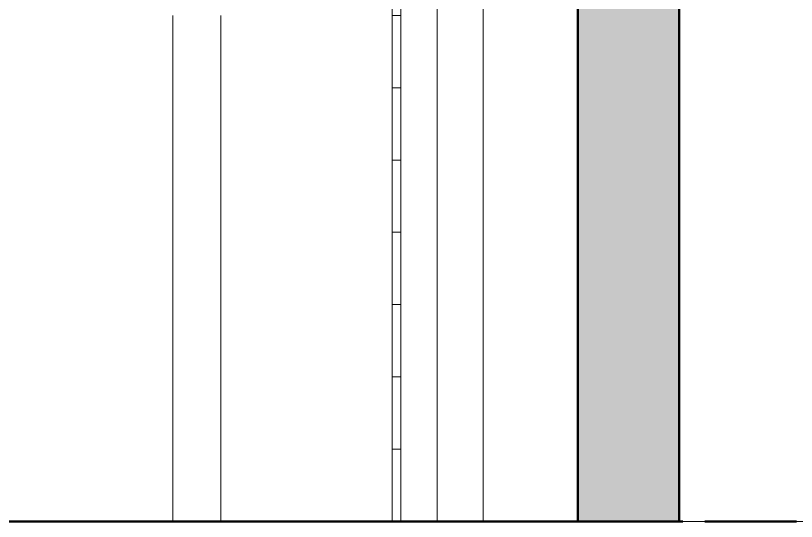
# Model space of a CAD drawing. Header units: millimetres. Extents: x -46169 to 247764, y -86316 to 18123.
# Drawn here: x 241798 to 242879, y -83027 to -82327 of the extents above; entities that cross this region are included whole.
import ezdxf

# ---------------------------------------------------------------- set-up
doc = ezdxf.new("R2010")
doc.units = ezdxf.units.MM
doc.header["$MEASUREMENT"] = 0
doc.linetypes.add('Wipeout_Contour', pattern=[1000, 0, -1000])
for name, color, linetype, lineweight in [('0_Pen_No__85', 8, 'Continuous', 20), ('New_A-20-M_Floor_Slab_Pen_No__89', 8, 'Continuous', 20), ('New_A-25-M_Wall_Int_Pen_No__87', 8, 'Continuous', 20), ('New_A-35-M_FFE_Sanitary_Pen_No__192', 7, 'Continuous', 13), ('New_A-35-M_FFE_Sanitary_Pen_No__87', 8, 'Continuous', 20)]:
    doc.layers.add(name, color=color, linetype=linetype, lineweight=lineweight)
for name, color, linetype in [('New_A-15-M_Column', 7, 'Continuous'), ('New_A-20-M_Floor_Slab', 7, 'Continuous'), ('New_A-25-M_Wall_Int', 7, 'Continuous'), ('New_A-35-M_FFE_Sanitary', 7, 'Continuous'), ('New_ArchiCAD Doors', 7, 'Continuous')]:
    doc.layers.add(name, color=color, linetype=linetype)
for name, color, linetype, lineweight, true_color in [('New_A-15-M_Column_Pen_No__28', 7, 'Continuous', 50, 0x2a2a2a), ('New_A-20-M_Floor_Slab_Pen_No__29', 7, 'Continuous', 50, 0x2a2a2a), ('New_A-25-M_Wall_Int_Pen_No__107', 7, 'Continuous', 15, 0xa6a6a6), ('New_A-25-M_Wall_Int_Pen_No__27', 7, 'Continuous', 50, 0x2a2a2a), ('New_A-35-M_FFE_Sanitary_Pen_No__107', 7, 'Continuous', 15, 0xa6a6a6), ('New_ArchiCAD Doors_Pen_No__63', 7, 'Continuous', 20, 0x606060)]:
    doc.layers.add(name, color=color, linetype=linetype, lineweight=lineweight, true_color=true_color)

# ---------------------------------------------------------------- blocks, each defined once
blk = doc.blocks.new('Section Elem_36_5', base_point=(221877.1, -83027.5))
at = {"color": 254, "linetype": 'Wipeout_Contour', "lineweight": 0, "ltscale": 1024859.9182406}
blk.add_wipeout([(242543, -83027.5), (242576.4, -83027.5), (242576.4, -82026.3), (242543, -82026.3)], dxfattribs=at).dxf.layer = 'New_A-25-M_Wall_Int'
at = {"color": 254, "linetype": 'Wipeout_Contour', "lineweight": 0, "ltscale": 1023693.997203139}
blk.add_wipeout([(242082.1, -83027.5), (242319.2, -83027.5), (242319.2, -82327.5), (242082.1, -82327.5)], dxfattribs=at).dxf.layer = 'New_A-25-M_Wall_Int'
blk = doc.blocks.new('Section Elem_112_5', base_point=(221877.1, -83027.5))
at = {"color": 254, "linetype": 'Wipeout_Contour', "lineweight": 0, "ltscale": 1023120.174059113}
blk.add_wipeout([(242016.1, -82327.5), (242016.1, -83027.5), (242082.1, -83027.5), (242082.1, -82327.5)], dxfattribs=at).dxf.layer = 'New_ArchiCAD Doors'
at = {"layer": 'New_ArchiCAD Doors_Pen_No__63', "linetype": 'Continuous'}
blk.add_line((242082.1, -82327.5), (242082.1, -83027.5), dxfattribs=at)
at = {"color": 254, "linetype": 'Wipeout_Contour', "lineweight": 0, "ltscale": 2042569.348763883}
blk.add_wipeout([(241138.1, -80993.5), (241138.1, -83027.5), (242016.1, -83027.5), (242016.1, -82327.5), (241828.6, -82327.5), (241828.6, -82177.5), (242016.1, -82177.5), (242016.1, -80993.5)], dxfattribs=at).dxf.layer = 'New_ArchiCAD Doors'
at = {"layer": 'New_ArchiCAD Doors_Pen_No__63', "linetype": 'Continuous'}
blk.add_line((242016.1, -83027.5), (242016.1, -82327.5), dxfattribs=at)
blk = doc.blocks.new('Section Elem_130_5', base_point=(221877.1, -83027.5))
at = {"layer": 'New_A-25-M_Wall_Int_Pen_No__27', "linetype": 'Continuous'}
blk.add_line((242576.4, -79427.5), (242576.4, -83027.5), dxfattribs=at)
at = {"color": 254, "linetype": 'Wipeout_Contour', "lineweight": 0, "ltscale": 4601252.546325587}
blk.add_wipeout([(242745.9, -79885.5), (242716.6, -79885.5), (242716.6, -80132.8), (242719.4, -80107.4), (242719.4, -80337.5), (242716.6, -80363), (242716.6, -83027.5), (242747.8, -83027.5), (242747.8, -79427.5), (242745.9, -79427.5), (242745.9, -79442.5), (242728.1, -79442.5), (242723.8, -79445.5), (242722, -79452.7), (242722, -79860.3), (242723.8, -79867.5), (242728.1, -79870.5), (242745.9, -79870.5)], dxfattribs=at).dxf.layer = 'New_A-25-M_Wall_Int'
at = {"layer": 'New_A-25-M_Wall_Int_Pen_No__107', "linetype": 'Continuous', "lineweight": 0, "true_color": 0xa6a6a6}
blk.add_hatch(color=253, dxfattribs=at).paths.add_polyline_path([(242716.6, -79885.5), (242634.1, -79885.5), (242634.1, -79870.5), (242697.1, -79870.5), (242704.4, -79867.5), (242707.4, -79860.3), (242707.4, -79452.7), (242704.4, -79445.5), (242697.1, -79442.5), (242634.1, -79442.5), (242634.1, -79427.5), (242576.4, -79427.5), (242576.4, -83027.5), (242716.6, -83027.5), (242716.6, -80363), (242712, -80363.4), (242712, -80133.3), (242716.6, -80132.8)])
at = {"layer": 'New_A-25-M_Wall_Int_Pen_No__27', "linetype": 'Continuous'}
blk.add_line((242716.6, -80363), (242716.6, -83027.5), dxfattribs=at)
at = {"color": 254, "linetype": 'Wipeout_Contour', "lineweight": 0, "ltscale": 1023939.782873642}
blk.add_wipeout([(242747.8, -83027.5), (242751.8, -83027.5), (242751.8, -79427.5), (242747.8, -79427.5)], dxfattribs=at).dxf.layer = 'New_A-25-M_Wall_Int'
at = {"layer": 'New_A-25-M_Wall_Int_Pen_No__87', "linetype": 'Continuous'}
for p, q in [((242747.8, -83027.5), (242716.6, -83027.5)), ((242751.8, -83027.5), (242750.6, -83027.5))]:
    blk.add_line(p, q, dxfattribs=at)
blk = doc.blocks.new('Section Elem_133_5', base_point=(221877.1, -83027.5))
at = {"layer": 'New_A-35-M_FFE_Sanitary_Pen_No__107', "linetype": 'Continuous'}
h = blk.add_hatch(dxfattribs=at)
h.set_pattern_fill('Plywood_0005', color=256, style=0, pattern_type=2)
h.set_pattern_definition([(0, (221877.12, -83027.49), (0, 100), [])])
h.paths.add_polyline_path([(242319.2, -82027.5), (242319.2, -83027.5), (242331.3, -83027.5), (242331.3, -82027.5)])
at = {"layer": 'New_A-35-M_FFE_Sanitary_Pen_No__192', "linetype": 'Continuous'}
for p, q in [((242319.2, -82027.5), (242319.2, -83027.5)), ((242331.3, -82027.5), (242319.2, -82027.5)), ((242331.3, -82027.5), (242331.3, -83027.5))]:
    blk.add_line(p, q, dxfattribs=at)
at = {"color": 254, "linetype": 'Wipeout_Contour', "lineweight": 0, "ltscale": 1024409.665872436}
blk.add_wipeout([(242445.4, -83027.5), (242445.4, -82027.5), (242435.7, -82027.5), (242435.7, -83027.5)], dxfattribs=at).dxf.layer = 'New_A-35-M_FFE_Sanitary'
at = {"layer": 'New_A-35-M_FFE_Sanitary_Pen_No__87', "linetype": 'Continuous'}
blk.add_line((242445.4, -82027.5), (242445.4, -83027.5), dxfattribs=at)
at = {"color": 254, "linetype": 'Wipeout_Contour', "lineweight": 0, "ltscale": 1024354.03552158}
blk.add_wipeout([(242435.7, -82027.5), (242416, -82027.5), (242416, -83027.5), (242435.7, -83027.5)], dxfattribs=at).dxf.layer = 'New_A-35-M_FFE_Sanitary'
at = {"layer": 'New_A-35-M_FFE_Sanitary_Pen_No__87', "linetype": 'Continuous'}
blk.add_line((242445.4, -82027.5), (242435.7, -82027.5), dxfattribs=at)
at = {"color": 254, "linetype": 'Wipeout_Contour', "lineweight": 0, "ltscale": 1024260.400727521}
blk.add_wipeout([(242416, -82027.5), (242386.3, -82027.5), (242386.3, -83027.5), (242416, -83027.5)], dxfattribs=at).dxf.layer = 'New_A-35-M_FFE_Sanitary'
at = {"layer": 'New_A-35-M_FFE_Sanitary_Pen_No__87', "linetype": 'Continuous'}
blk.add_line((242435.7, -82027.5), (242416, -82027.5), dxfattribs=at)
at = {"color": 254, "linetype": 'Wipeout_Contour', "lineweight": 0, "ltscale": 1024194.866371278}
blk.add_wipeout([(242386.3, -82027.5), (242381.4, -82027.5), (242381.4, -83027.5), (242386.3, -83027.5)], dxfattribs=at).dxf.layer = 'New_A-35-M_FFE_Sanitary'
at = {"layer": 'New_A-35-M_FFE_Sanitary_Pen_No__192', "linetype": 'Continuous'}
blk.add_line((242381.4, -82027.5), (242381.4, -83027.5), dxfattribs=at)
at = {"layer": 'New_A-35-M_FFE_Sanitary_Pen_No__87', "linetype": 'Continuous'}
for p, q in [((242386.3, -82027.5), (242381.4, -82027.5)), ((242416, -82027.5), (242386.3, -82027.5)), ((242386.3, -83027.5), (242381.4, -83027.5))]:
    blk.add_line(p, q, dxfattribs=at)
blk = doc.blocks.new('Section Elem_162_5', base_point=(221877.1, -83027.5))
at = {"color": 254, "linetype": 'Wipeout_Contour', "lineweight": 0, "ltscale": 1024187.852831238}
blk.add_wipeout([(242878.6, -79427.5), (242751.8, -79427.5), (242751.8, -83027.5), (242878.6, -83027.5)], dxfattribs=at).dxf.layer = 'New_A-15-M_Column'
at = {"layer": 'New_A-15-M_Column_Pen_No__28', "linetype": 'Continuous'}
blk.add_line((242751.8, -83027.5), (242878.6, -83027.5), dxfattribs=at)
blk = doc.blocks.new('Section Elem_174_5', base_point=(221877.1, -83027.5))
at = {"color": 254, "linetype": 'Wipeout_Contour', "lineweight": 0, "ltscale": 1024795.398051175}
blk.add_wipeout([(242542.3, -83027.5), (242543, -83027.5), (242543, -82026.3), (242542.3, -82026.3)], dxfattribs=at).dxf.layer = 'New_A-25-M_Wall_Int'
blk = doc.blocks.new('Section Elem_177_5', base_point=(221877.1, -83027.5))
at = {"layer": 'New_A-20-M_Floor_Slab_Pen_No__29', "linetype": 'Continuous'}
for p, q in [((239420, -83027.5), (242319.2, -83027.5)), ((242381.4, -83027.5), (242576.4, -83027.5)), ((242576.4, -83027.5), (242716.6, -83027.5)), ((242716.6, -83027.5), (242721.6, -83027.5))]:
    blk.add_line(p, q, dxfattribs=at)
at = {"layer": 'New_A-20-M_Floor_Slab_Pen_No__29', "linetype": 'Continuous', "flags": 128}
blk.add_lwpolyline([(242319.2, -83027.5), (242331.3, -83027.5), (242381.4, -83027.5)], dxfattribs=at)
at = {"layer": 'New_A-20-M_Floor_Slab_Pen_No__89', "linetype": 'Continuous'}
for p, q in [((242750.6, -83027.5), (242721.6, -83027.5)), ((242751.8, -83027.5), (242750.6, -83027.5))]:
    blk.add_line(p, q, dxfattribs=at)
blk = doc.blocks.new('I-04 Lecture Theatre Elevation_STORY_MARKER', base_point=(221877.1, -83027.5))
at = {"layer": '0_Pen_No__85', "linetype": 'Continuous'}
blk.add_line((222181.6, -83027.5), (243470, -83027.5), dxfattribs=at)

msp = doc.modelspace()

# ---------------------------------------------------------------- block references
at = {"layer": 'New_A-25-M_Wall_Int'}
msp.add_blockref('Section Elem_36_5', (221877.1, -83027.5), dxfattribs=at)

# ---------------------------------------------------------------- next in the draw order: block references
for name in ['Section Elem_174_5', 'Section Elem_130_5']:
    msp.add_blockref(name, (221877.1, -83027.5), dxfattribs=at)
at = {"layer": 'New_A-35-M_FFE_Sanitary'}
msp.add_blockref('Section Elem_133_5', (221877.1, -83027.5), dxfattribs=at)
at = {"layer": 'New_ArchiCAD Doors'}
msp.add_blockref('Section Elem_112_5', (221877.1, -83027.5), dxfattribs=at)

# ---------------------------------------------------------------- next in the draw order: block references
at = {"layer": 'New_A-15-M_Column'}
msp.add_blockref('Section Elem_162_5', (221877.1, -83027.5), dxfattribs=at)

# ---------------------------------------------------------------- next in the draw order: block references
at = {"linetype": 'Continuous', "lineweight": 0}
msp.add_blockref('I-04 Lecture Theatre Elevation_STORY_MARKER', (221877.1, -83027.5), dxfattribs=at)
at = {"layer": 'New_A-20-M_Floor_Slab'}
msp.add_blockref('Section Elem_177_5', (221877.1, -83027.5), dxfattribs=at)

doc.saveas('drawing.dxf')
